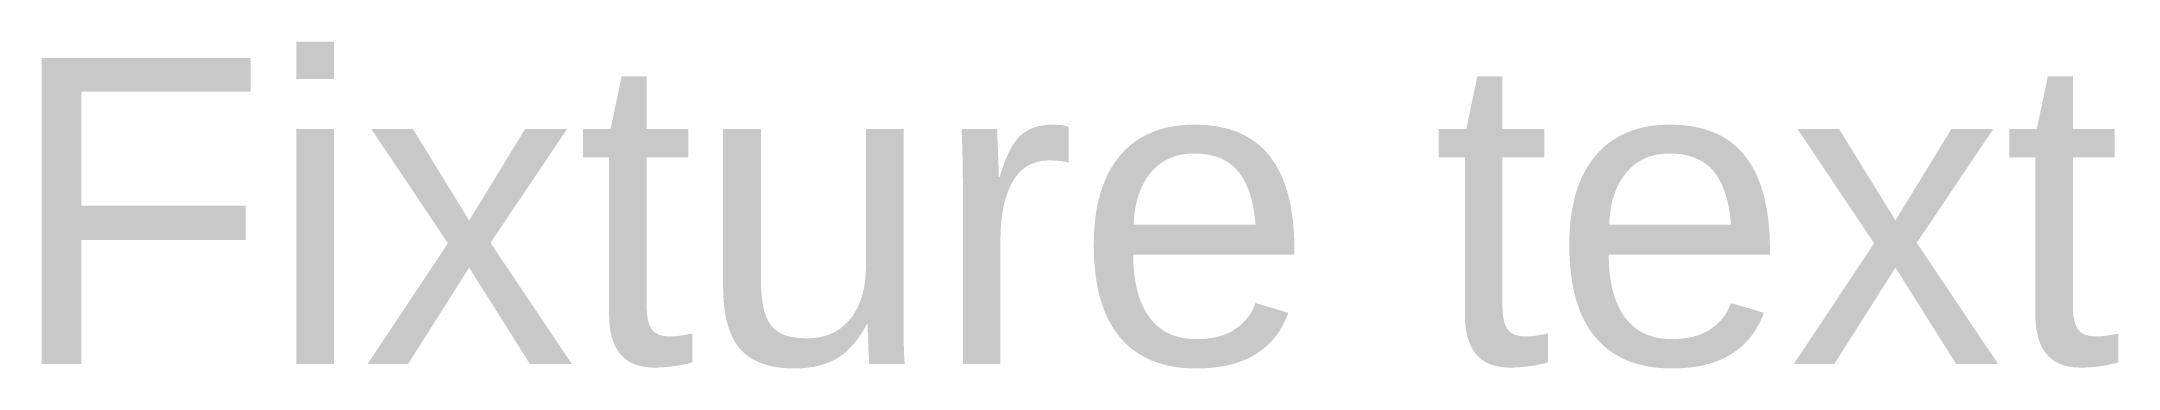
# Model space of a CAD drawing. Header units: millimetres. Extents: x 5.6 to 39.5, y 4.9 to 10.3.
import ezdxf

# ---------------------------------------------------------------- set-up
doc = ezdxf.new("R2010")
doc.units = ezdxf.units.MM
doc.styles.get("Standard").update_dxf_attribs({"font": 'arial.ttf'})

msp = doc.modelspace()

# ---------------------------------------------------------------- texts
msp.add_text('Fixture text', height=5).set_placement((5, 5))

doc.saveas('drawing.dxf')
